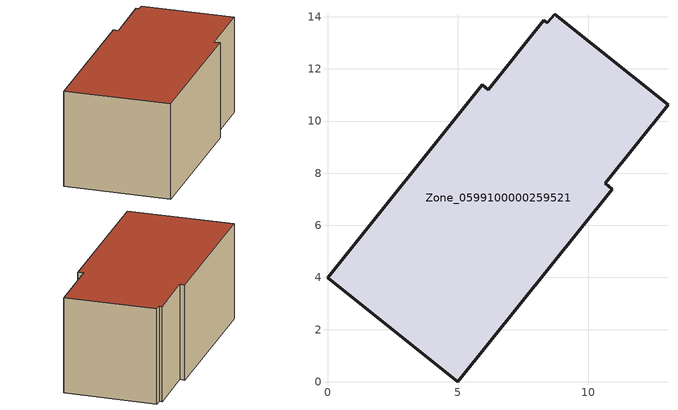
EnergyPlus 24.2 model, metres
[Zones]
Zone_0599100000259521
 floor ground (C_G): 8.71,14.1 13.06,10.62 10.65,7.61 10.93,7.39 5,0 0,3.99 5.93,11.38 6.17,11.19 8.3,13.87 8.43,13.77 z0.4
 wall outside (C_F): 5,0 10.93,7.39 10.65,7.61 13.06,10.62 8.71,14.1 8.43,13.77 8.3,13.87 6.17,11.19 5.93,11.38 0,3.99 5,0 z0.4:6.28
 roof outside (C_R): 13.06,10.62 8.71,14.1 8.43,13.77 8.3,13.87 6.17,11.19 5.93,11.38 0,3.99 5,0 10.93,7.39 10.65,7.61 z6.28
[BUILDING]
Pand.0599100000259521: North Axis=0; Terrain=City; Loads Convergence Tolerance Value=0.04; Temperature Convergence Tolerance Value=0.4; Solar Distribution=FullExterior; Maximum Number of Warmup Days=25; Minimum Number of Warmup Days=1
[Site:Location]
Rotterdam.The.Hague.AP_ZH_NLD Design_Conditions: Latitude=51.96; Longitude=4.45; Time Zone=1; Elevation=-4.5
[SITE:GROUNDTEMPERATURE:BUILDINGSURFACE]
18, 18, 18, 18, 18, 18, 18, 18, 18, 18, 18, 18
[MATERIAL] Thermal Absorptance=0.9; Solar Absorptance=0.7; Visible Absorptance=0.7
Name | Roughness | Thickness | Conductivity | Density | Specific Heat
G.TC.1946-1964 | MediumSmooth | 0.15 | 1 | 540 | 1210
F.TC.1946-1964 | Rough | 0.3 | 0.857143 | 1920 | 840
R.TC.1946-1964 | MediumRough | 0.2 | 0.235294 | 1500 | 1000
[CONSTRUCTION]
C_G: G.TC.1946-1964
C_F: F.TC.1946-1964
C_R: R.TC.1946-1964
[ZONE]
Zone_0599100000259521: Type=1; Multiplier=1; Ceiling Height=Autocalculate; Volume=Autocalculate; Floor Area=autocalculate; Part of Total Floor Area=Yes
[ZONEINFILTRATION:DESIGNFLOWRATE]
Infil_Zone_0599100000259521: Zone or ZoneList or Space or SpaceList=Zone_0599100000259521; Schedule=AlwaysOn; Design Flow Rate Calculation Method=Flow/Area; Flow Rate per Floor Area=0.003; Constant Term Coefficient=1; Temperature Term Coefficient=0; Velocity Term Coefficient=0; Velocity Squared Term Coefficient=0
[HVACTEMPLATE:ZONE:IDEALLOADSAIRSYSTEM]
Zone_0599100000259521: Maximum Heating Supply Air Temperature=50; Minimum Cooling Supply Air Temperature=13; Maximum Heating Supply Air Humidity Ratio=0.0156; Minimum Cooling Supply Air Humidity Ratio=0.0077; Heating Limit=NoLimit; Cooling Limit=NoLimit; Dehumidification Control Type=ConstantSensibleHeatRatio; Cooling Sensible Heat Ratio=0.7; Dehumidification Setpoint=60; Humidification Control Type=None; Humidification Setpoint=30; Outdoor Air Method=None; Outdoor Air Flow Rate per Person=0.00944; Outdoor Air Flow Rate per Zone Floor Area=0; Outdoor Air Flow Rate per Zone=0; Demand Controlled Ventilation Type=None; Outdoor Air Economizer Type=NoEconomizer; Heat Recovery Type=None; Sensible Heat Recovery Effectiveness=0.7; Latent Heat Recovery Effectiveness=0.65
[ZONECONTROL:THERMOSTAT]
ThermostatControl_Zone_0599100000259521: Zone or ZoneList=Zone_0599100000259521; Control Type Schedule=DualSetpointControlType; Control 1=Thermostat_Zone_0599100000259521; Temperature Difference Between Cutout And Setpoint=0
[THERMOSTATSETPOINT:DUALSETPOINT]
Thermostat_Zone_0599100000259521: Heating Setpoint Temperature Schedule=HeatingSetpoint_Zone_0599100000259521; Cooling Setpoint Temperature Schedule=CoolingSetpoint_Zone_0599100000259521
[SCHEDULE:COMPACT]
HeatingSetpoint_Zone_0599100000259521: Through: 12/31, For: AllDays, Until: 24:00, 21
CoolingSetpoint_Zone_0599100000259521: Through: 12/31, For: AllDays, Until: 24:00, 24
DualSetpointControlType: Through: 12/31, For: AllDays, Until: 24:00, 4
AlwaysOn: Through: 12/31, For: AllDays, Until: 24:00, 1
